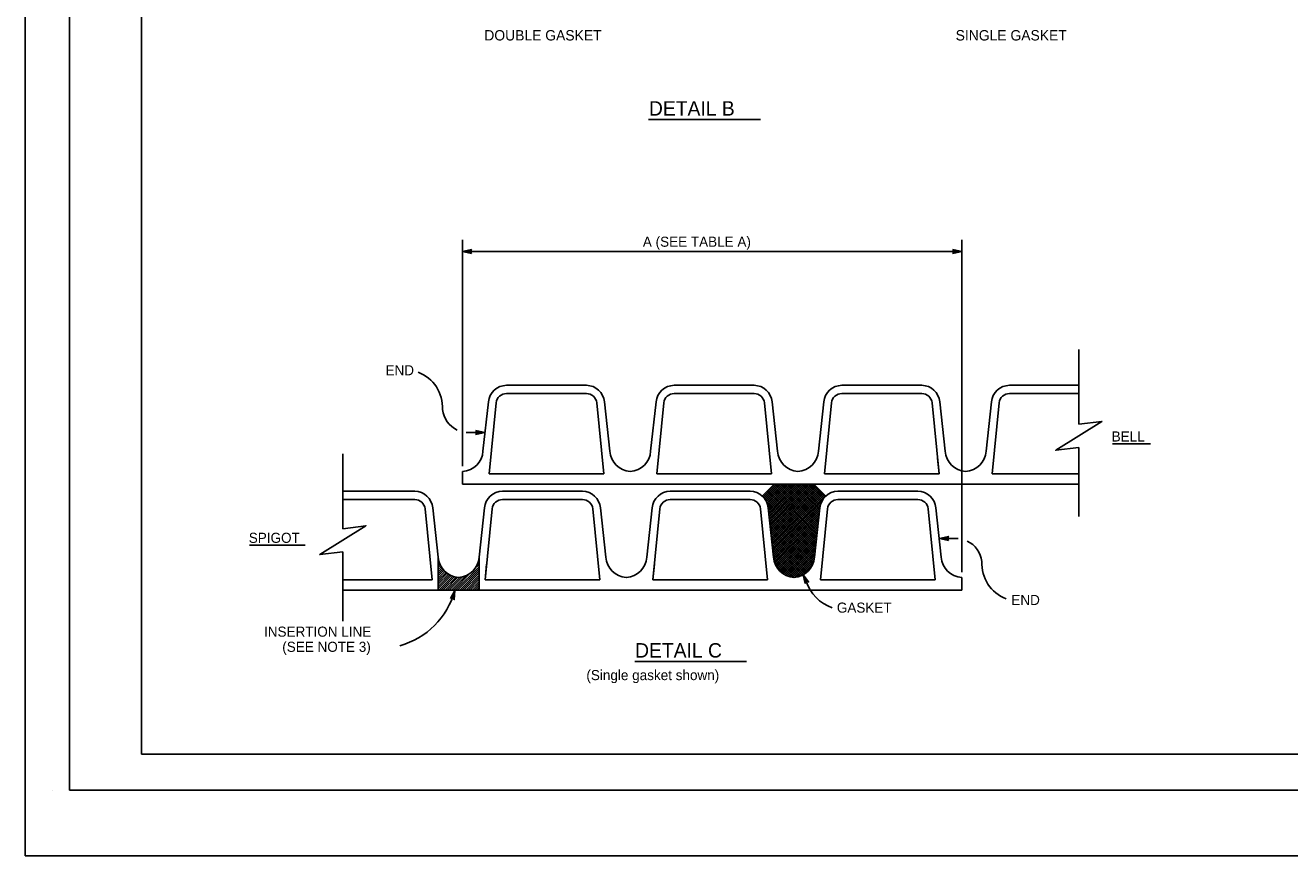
# Model space of a CAD drawing. Extents: x -894 to 866, y -476 to 714.
# Drawn here: x -894 to -18, y -476 to 99 of the extents above; entities that cross this region are included whole.
import ezdxf

# ---------------------------------------------------------------- set-up
doc = ezdxf.new("R2010")
doc.units = 0
for name, color, linetype in [('10 Sheet Format', 7, 'Continuous'), ('56 Stage 3 Anno', 7, 'Continuous'), ('57 Undefined', 7, 'Continuous'), ('60 Nongeo Data', 7, 'Continuous')]:
    doc.layers.add(name, color=color, linetype=linetype)

msp = doc.modelspace()

# ---------------------------------------------------------------- linework, layer by layer
at = {"layer": '10 Sheet Format'}
for p, q in [((-863.43, 668.96), (-863.43, -431.04)), ((-813.45, 643.96), (-813.45, -406.04)), ((-813.45, -406.04), (-438.24, -406.04)), ((-438.75, -406.04), (199.07, -406.04)), ((-875.42, -431.05), (-875.42, -431.05)), ((-863.43, -431.04), (836.58, -431.04))]:
    msp.add_line(p, q, dxfattribs=at)
for points in [[(-894.04, 713.56), (865.96, 713.56), (865.96, -476.44), (-894.04, -476.44)], [(-863.43, -431.04), (836.58, -431.04), (836.58, 668.96), (-863.43, 668.96)]]:
    msp.add_lwpolyline(points, close=True, dxfattribs=at)
at = {"layer": '56 Stage 3 Anno'}
for p, q in [((-245.01, -57.56), (-590.92, -57.56)), ((-590.92, -57.56), (-590.92, -57.56)), ((-584.85, -56.22), (-584.85, -56.22)), ((-584.85, -58.92), (-584.85, -58.92)), ((-251.09, -56.21), (-251.09, -56.21)), ((-251.09, -58.91), (-251.09, -58.91)), ((-245.01, -57.56), (-245.01, -57.56)), ((-163.81, -177.34), (-163.81, -125.45)), ((-586.8, -182.98), (-575.64, -182.98)), ((-581.71, -181.62), (-581.71, -181.62)), ((-575.64, -182.98), (-575.64, -182.98)), ((-581.71, -184.32), (-581.71, -184.32)), ((-673.94, -249.71), (-673.94, -197.82)), ((-163.81, -241.36), (-163.81, -193.34)), ((-249.14, -256.43), (-260.3, -256.43)), ((-260.3, -256.43), (-260.3, -256.43)), ((-254.22, -255.09), (-254.22, -255.09)), ((-254.22, -257.79), (-254.22, -257.79)), ((-673.94, -313.73), (-673.94, -265.71)), ((-352.85, -286), (-354.84, -281.61)), ((-354.84, -281.61), (-354.84, -281.61)), ((-353.57, -287.7), (-353.57, -287.7)), ((-351.11, -286.59), (-351.11, -286.59)), ((-596.38, -292.64), (-596.38, -292.64)), ((-599.31, -298.13), (-599.31, -298.13)), ((-596.7, -298.85), (-596.7, -298.85))]:
    msp.add_line(p, q, dxfattribs=at)
for points in [[(-584.85, -58.92), (-590.92, -57.56), (-584.85, -56.22), (-585.06, -56.57), (-589.51, -57.56), (-585.06, -58.56), (-585.28, -58.2), (-588.12, -57.56), (-585.28, -56.93), (-585.5, -57.29), (-586.73, -57.57), (-585.49, -57.84), (-585.66, -57.56), (-584.85, -56.22), (-585.66, -57.56)], [(-251.09, -56.21), (-245.01, -57.56), (-251.09, -58.91), (-250.87, -58.55), (-246.42, -57.57), (-250.87, -56.57), (-250.66, -56.92), (-247.81, -57.56), (-250.66, -58.19), (-250.44, -57.83), (-249.21, -57.56), (-250.44, -57.28), (-250.28, -57.56), (-251.09, -58.91), (-250.28, -57.56)], [(-581.71, -181.62), (-575.64, -182.98), (-581.71, -184.32), (-581.5, -183.96), (-577.05, -182.98), (-581.5, -181.98), (-581.28, -182.34), (-578.44, -182.98), (-581.28, -183.61), (-581.07, -183.25), (-579.84, -182.97), (-581.07, -182.7), (-580.9, -182.98), (-581.71, -184.32), (-580.9, -182.98)], [(-254.22, -257.79), (-260.3, -256.43), (-254.22, -255.09), (-254.44, -255.45), (-258.89, -256.43), (-254.44, -257.43), (-254.65, -257.07), (-257.5, -256.44), (-254.65, -255.81), (-254.87, -256.16), (-256.1, -256.44), (-254.87, -256.71), (-255.03, -256.43), (-254.22, -255.09), (-255.03, -256.43)], [(-353.57, -287.7), (-354.84, -281.61), (-351.11, -286.59), (-351.53, -286.54), (-354.25, -282.89), (-353.33, -287.36), (-353.09, -287.01), (-353.69, -284.16), (-351.94, -286.49), (-352.36, -286.44), (-353.11, -285.43), (-352.86, -286.67), (-352.67, -286.4), (-351.11, -286.59), (-352.67, -286.4)], [(-599.31, -298.13), (-596.38, -292.64), (-596.7, -298.85), (-596.99, -298.55), (-596.75, -294), (-598.9, -298.02), (-598.5, -297.91), (-597.12, -295.33), (-597.28, -298.24), (-597.57, -297.94), (-597.5, -296.68), (-598.1, -297.8), (-597.78, -297.71), (-596.7, -298.85), (-597.78, -297.71)]]:
    msp.add_lwpolyline(points, close=True, dxfattribs=at)
for points in [[(-163.81, -177.34), (-147.81, -175.34), (-179.81, -195.34), (-163.81, -193.34)], [(-673.94, -249.71), (-657.94, -247.71), (-689.94, -267.71), (-673.94, -265.71)]]:
    msp.add_lwpolyline(points, dxfattribs=at)
for centre, radius, start, end in [((-631.13, -165.68), 26.23, 356.94203, 68.99678), ((-587.03, -164.93), 18.04, 186.83846, 245.22703), ((-587.03, -164.93), 18.04, 265.60452, 270.72804), ((-248.91, -274.56), 18.04, 85.08393, 90.72804), ((-248.91, -274.56), 18.04, 6.83846, 64.45133), ((-204.8, -273.81), 26.23, 176.94203, 248.99678), ((-325.34, -277.23), 28.88, 197.68547, 251.10098), ((-649.38, -277.94), 55.01, 285.78981, 344.50018)]:
    msp.add_arc(centre, radius, start, end, dxfattribs=at)
at = {"layer": '57 Undefined'}
for p, q in [((-462.01, 34.01), (-384.54, 34.01)), ((-590.92, -206.41), (-590.92, -49.46)), ((-245.01, -279.87), (-245.01, -49.46)), ((-140.46, -190.91), (-114.06, -190.91)), ((-738.56, -261.18), (-700.07, -261.18)), ((-471.63, -341.73), (-394.15, -341.73))]:
    msp.add_line(p, q, dxfattribs=at)
at = {"layer": '60 Nongeo Data'}
for p, q in [((-560.48, -150.28), (-512.41, -150.28)), ((-560.48, -150.28), (-505.14, -150.28)), ((-508.27, -156.02), (-560.48, -156.02)), ((-505.14, -156.02), (-560.48, -156.02)), ((-388.92, -150.28), (-444.26, -150.28)), ((-444.26, -156.02), (-388.92, -156.02)), ((-441.14, -156.02), (-388.92, -156.02)), ((-388.92, -150.28), (-436.99, -150.28)), ((-272.7, -150.28), (-328.04, -150.28)), ((-328.04, -156.02), (-272.7, -156.02)), ((-211.83, -150.28), (-163.81, -150.28)), ((-211.83, -150.28), (-164.28, -150.28)), ((-163.81, -156.02), (-211.83, -156.02)), ((-576.81, -195.9), (-573.1, -161.8)), ((-572.6, -211.64), (-567.67, -162.43)), ((-493.03, -211.64), (-497.96, -162.43)), ((-488.81, -195.9), (-492.52, -161.8)), ((-460.59, -195.9), (-456.88, -161.8)), ((-456.38, -211.64), (-451.45, -162.43)), ((-376.81, -211.64), (-381.74, -162.43)), ((-372.6, -195.9), (-376.3, -161.8)), ((-344.37, -195.9), (-340.66, -161.8)), ((-340.16, -211.64), (-335.23, -162.43)), ((-260.59, -211.64), (-265.52, -162.43)), ((-256.38, -195.9), (-260.08, -161.8)), ((-228.15, -195.9), (-224.44, -161.8)), ((-223.94, -211.64), (-219.01, -162.43)), ((-260.59, -211.64), (-261.68, -200.77)), ((-590.92, -210.01), (-590.92, -218.84)), ((-590.92, -218.84), (-474.7, -218.84)), ((-572.6, -211.64), (-493.03, -211.64)), ((-163.81, -218.84), (-474.7, -218.84)), ((-376.81, -211.64), (-456.38, -211.64)), ((-383.2, -227.12), (-374.94, -218.87)), ((-382.57, -227.74), (-373.67, -218.84)), ((-381.89, -228.51), (-372.22, -218.84)), ((-381.27, -229.34), (-370.76, -218.84)), ((-380.7, -230.23), (-369.31, -218.84)), ((-380.2, -231.19), (-367.85, -218.84)), ((-379.77, -232.21), (-366.4, -218.84)), ((-379.43, -233.32), (-364.95, -218.84)), ((-379.17, -234.52), (-363.49, -218.84)), ((-379, -235.8), (-362.04, -218.84)), ((-378.85, -237.11), (-360.58, -218.84)), ((-378.71, -238.42), (-359.13, -218.84)), ((-378.57, -239.74), (-357.67, -218.84)), ((-378.43, -241.05), (-356.22, -218.84)), ((-378.28, -242.36), (-354.76, -218.84)), ((-378.14, -243.67), (-353.31, -218.84)), ((-378, -244.98), (-351.86, -218.84)), ((-377.85, -246.29), (-350.4, -218.84)), ((-377.71, -247.61), (-348.95, -218.84)), ((-377.57, -248.92), (-347.52, -218.87)), ((-374.86, -218.78), (-344.88, -248.76)), ((-373.35, -218.84), (-344.74, -247.45)), ((-371.89, -218.84), (-344.6, -246.14)), ((-370.44, -218.84), (-344.45, -244.83)), ((-368.99, -218.84), (-344.31, -243.52)), ((-367.53, -218.84), (-344.17, -242.2)), ((-366.08, -218.84), (-344.03, -240.89)), ((-364.62, -218.84), (-343.88, -239.58)), ((-363.17, -218.84), (-343.74, -238.27)), ((-361.71, -218.84), (-343.6, -236.96)), ((-360.26, -218.84), (-343.45, -235.64)), ((-358.8, -218.84), (-343.28, -234.37)), ((-357.35, -218.84), (-343.01, -233.18)), ((-355.89, -218.84), (-342.64, -232.09)), ((-354.44, -218.84), (-342.21, -231.08)), ((-352.99, -218.84), (-341.7, -230.13)), ((-351.53, -218.84), (-341.13, -229.24)), ((-350.08, -218.84), (-340.5, -228.42)), ((-348.62, -218.84), (-339.81, -227.66)), ((-339.27, -227.12), (-347.49, -218.9)), ((-260.59, -211.64), (-340.16, -211.64)), ((-223.94, -211.64), (-163.81, -211.64)), ((-673.94, -223.73), (-631.39, -223.73)), ((-672.63, -223.73), (-624.11, -223.73)), ((-563.24, -223.73), (-515.17, -223.73)), ((-556.01, -223.73), (-507.89, -223.73)), ((-447.02, -223.73), (-398.95, -223.73)), ((-447.02, -223.73), (-391.67, -223.73)), ((-439.79, -223.73), (-391.67, -223.73)), ((-382.86, -226.78), (-346.45, -263.19)), ((-382.13, -226.06), (-346.31, -261.88)), ((-381.4, -225.33), (-346.17, -260.57)), ((-380.68, -224.6), (-346.02, -259.26)), ((-379.95, -223.88), (-345.88, -257.95)), ((-379.22, -223.15), (-345.74, -256.63)), ((-378.5, -222.42), (-345.59, -255.32)), ((-377.77, -221.69), (-345.45, -254.01)), ((-377.43, -250.23), (-346.8, -219.6)), ((-377.28, -251.54), (-346.07, -220.33)), ((-377.14, -252.85), (-345.34, -221.05)), ((-377.04, -220.97), (-345.31, -252.7)), ((-377, -254.17), (-344.61, -221.78)), ((-376.86, -255.48), (-343.89, -222.51)), ((-376.71, -256.79), (-343.16, -223.23)), ((-376.57, -258.1), (-342.43, -223.96)), ((-376.43, -259.41), (-341.7, -224.69)), ((-376.31, -220.24), (-345.17, -251.39)), ((-376.29, -260.72), (-340.98, -225.42)), ((-376.14, -262.04), (-340.25, -226.14)), ((-376, -263.35), (-339.52, -226.87)), ((-375.59, -219.51), (-345.02, -250.07)), ((-330.8, -223.73), (-282.73, -223.73)), ((-330.8, -223.73), (-275.45, -223.73)), ((-624.11, -229.47), (-673.94, -229.47)), ((-612, -285.1), (-616.93, -235.89)), ((-607.79, -269.36), (-611.49, -235.25)), ((-579.56, -269.36), (-575.85, -235.25)), ((-575.35, -285.1), (-570.42, -235.89)), ((-511.02, -229.47), (-563.24, -229.47)), ((-507.89, -229.47), (-560.16, -229.47)), ((-495.78, -285.1), (-500.71, -235.89)), ((-491.57, -269.36), (-495.27, -235.25)), ((-463.34, -269.36), (-459.63, -235.25)), ((-459.13, -285.1), (-454.2, -235.89)), ((-394.8, -229.47), (-447.02, -229.47)), ((-391.67, -229.47), (-447.02, -229.47)), ((-391.67, -229.47), (-443.94, -229.47)), ((-379.56, -285.1), (-384.49, -235.89)), ((-379.56, -285.1), (-384.49, -235.89)), ((-380.51, -230.59), (-346.59, -264.5)), ((-379.5, -233.05), (-346.74, -265.82)), ((-379.11, -234.9), (-346.88, -267.13)), ((-375.35, -269.36), (-379.06, -235.25)), ((-375.35, -269.36), (-379.06, -235.25)), ((-378.91, -236.55), (-347.02, -268.44)), ((-375.86, -264.66), (-342.14, -230.94)), ((-375.71, -265.97), (-343.04, -233.3)), ((-375.57, -267.28), (-343.39, -235.1)), ((-347.12, -269.36), (-343.41, -235.25)), ((-342.91, -285.1), (-337.98, -235.89)), ((-278.58, -229.47), (-330.8, -229.47)), ((-275.45, -229.47), (-330.8, -229.47)), ((-263.34, -285.1), (-268.27, -235.89)), ((-259.13, -269.36), (-262.84, -235.25)), ((-378.74, -238.18), (-347.15, -269.76)), ((-378.56, -239.81), (-347.32, -271.05)), ((-378.38, -241.44), (-347.58, -272.25)), ((-378.2, -243.07), (-347.91, -273.37)), ((-378.03, -244.71), (-348.32, -274.41)), ((-375.43, -268.6), (-343.57, -236.74)), ((-375.29, -269.91), (-343.75, -238.37)), ((-375.12, -271.19), (-343.93, -240)), ((-374.85, -272.38), (-344.11, -241.64)), ((-374.51, -273.49), (-344.28, -243.27)), ((-374.09, -274.53), (-344.46, -244.9)), ((-377.85, -246.34), (-348.79, -275.4)), ((-377.67, -247.97), (-349.31, -276.33)), ((-377.5, -249.6), (-349.89, -277.2)), ((-377.32, -251.23), (-350.53, -278.02)), ((-377.14, -252.87), (-351.21, -278.79)), ((-373.62, -275.51), (-344.64, -246.53)), ((-373.08, -276.43), (-344.82, -248.16)), ((-372.5, -277.3), (-344.99, -249.8)), ((-371.86, -278.11), (-345.17, -251.43)), ((-371.17, -278.88), (-345.35, -253.06)), ((-376.96, -254.5), (-351.95, -279.51)), ((-376.79, -256.13), (-352.73, -280.19)), ((-376.61, -257.76), (-353.56, -280.81)), ((-376.43, -259.39), (-354.45, -281.37)), ((-376.25, -261.03), (-355.39, -281.89)), ((-376.08, -262.66), (-356.39, -282.34)), ((-370.43, -279.6), (-345.53, -254.69)), ((-369.64, -280.26), (-345.7, -256.32)), ((-368.8, -280.88), (-345.88, -257.96)), ((-367.91, -281.44), (-346.06, -259.59)), ((-366.96, -281.95), (-346.24, -261.22)), ((-365.96, -282.4), (-346.41, -262.85)), ((-607.79, -269.36), (-607.79, -292.3)), ((-607.79, -270.81), (-607.65, -270.68)), ((-579.97, -272.09), (-579.56, -271.68)), ((-579.65, -270.31), (-579.56, -270.23)), ((-579.56, -269.36), (-579.56, -292.3)), ((-375.9, -264.29), (-357.45, -282.74)), ((-375.72, -265.92), (-358.58, -283.06)), ((-375.54, -267.55), (-359.79, -283.3)), ((-375.37, -269.19), (-361.09, -283.46)), ((-375.18, -270.83), (-362.71, -283.3)), ((-364.89, -282.78), (-346.59, -264.48)), ((-363.75, -283.09), (-346.77, -266.12)), ((-362.52, -283.33), (-346.95, -267.75)), ((-361.21, -283.47), (-347.12, -269.38)), ((-359.55, -283.26), (-347.32, -271.03)), ((-607.79, -272.27), (-607.42, -271.9)), ((-607.79, -273.72), (-607.1, -273.04)), ((-607.79, -275.18), (-606.72, -274.11)), ((-607.79, -276.63), (-606.27, -275.11)), ((-607.79, -278.09), (-605.76, -276.06)), ((-607.79, -279.54), (-605.19, -276.95)), ((-607.79, -281), (-604.58, -277.79)), ((-607.79, -282.45), (-603.91, -278.57)), ((-607.79, -283.91), (-603.19, -279.31)), ((-607.79, -285.36), (-602.42, -280)), ((-597.27, -292.3), (-585.17, -280.19)), ((-595.81, -292.3), (-579.56, -276.04)), ((-594.36, -292.3), (-579.56, -277.5)), ((-592.91, -292.3), (-579.56, -278.95)), ((-591.45, -292.3), (-579.56, -280.41)), ((-582.81, -277.84), (-579.56, -274.59)), ((-580.69, -274.27), (-579.56, -273.13)), ((-575.35, -285.1), (-574.26, -274.23)), ((-459.13, -285.1), (-458.04, -274.23)), ((-374.77, -272.69), (-364.59, -282.87)), ((-373.83, -275.08), (-366.97, -281.94)), ((-357.63, -282.8), (-347.78, -272.95)), ((-355.14, -281.76), (-348.8, -275.42)), ((-673.94, -285.1), (-612, -285.1)), ((-607.79, -286.81), (-601.6, -280.63)), ((-607.79, -288.27), (-600.73, -281.22)), ((-607.79, -289.72), (-599.81, -281.75)), ((-607.79, -291.18), (-598.83, -282.22)), ((-607.45, -292.3), (-597.79, -282.63)), ((-606, -292.3), (-596.68, -282.98)), ((-604.54, -292.3), (-595.49, -283.25)), ((-603.09, -292.3), (-594.22, -283.43)), ((-601.63, -292.3), (-592.72, -283.38)), ((-600.18, -292.3), (-590.93, -283.05)), ((-598.72, -292.3), (-588.75, -282.32)), ((-590, -292.3), (-579.56, -281.86)), ((-588.54, -292.3), (-579.56, -283.32)), ((-587.09, -292.3), (-579.56, -284.77)), ((-585.63, -292.3), (-579.56, -286.22)), ((-584.18, -292.3), (-579.56, -287.68)), ((-582.72, -292.3), (-579.56, -289.13)), ((-575.35, -285.1), (-495.78, -285.1)), ((-459.13, -285.1), (-379.56, -285.1)), ((-459.13, -285.1), (-379.56, -285.1)), ((-342.91, -285.1), (-263.34, -285.1)), ((-245.01, -283.47), (-245.01, -292.3)), ((-673.94, -292.3), (-477.45, -292.3)), ((-581.27, -292.3), (-579.56, -290.59)), ((-579.82, -292.3), (-579.56, -292.04)), ((-477.45, -292.3), (-361.23, -292.3)), ((-462.74, -292.3), (-245.01, -292.3))]:
    msp.add_line(p, q, dxfattribs=at)
for centre, major_axis, start_param, end_param in [((-560.18, -163.21), (-12.99, 0), 4.735407, 6.17345), ((-560.48, -163.22), (-7.23, 0), 4.712389, 6.17345), ((-505.44, -163.21), (-12.99, 0), 3.251328, 4.689371), ((-505.14, -163.22), (-7.23, 0), 3.251328, 4.712389), ((-443.97, -163.21), (-12.99, 0), 4.735407, 6.17345), ((-444.26, -163.22), (-7.23, 0), 4.712389, 6.17345), ((-389.22, -163.21), (-12.99, 0), 3.251328, 4.689371), ((-388.92, -163.22), (-7.23, 0), 3.251328, 4.712389), ((-327.75, -163.21), (-12.99, 0), 4.735407, 6.17345), ((-328.04, -163.22), (-7.23, 0), 4.712389, 6.17345), ((-273, -163.21), (-12.99, 0), 3.251328, 4.689371), ((-272.7, -163.22), (-7.23, 0), 3.251328, 4.712389), ((-211.53, -163.21), (-12.99, 0), 4.735407, 6.17345), ((-211.83, -163.22), (-7.23, 0), 4.712389, 6.17345), ((-591.84, -195.04), (15.06, 0), 4.773615, 6.225745), ((-473.78, -195.04), (-15.06, 0), 0.05744, 1.50957), ((-475.62, -195.04), (15.06, 0), 4.773615, 6.225745), ((-357.56, -195.04), (-15.06, 0), 0.05744, 1.50957), ((-359.4, -195.04), (15.06, 0), 4.773615, 6.225745), ((-241.34, -195.04), (-15.06, 0), 0.05744, 1.50957), ((-243.18, -195.04), (15.06, 0), 4.773615, 6.225745), ((-624.41, -236.67), (-12.99, 0), 3.251328, 4.689371), ((-562.94, -236.67), (-12.99, 0), 4.735407, 6.17345), ((-508.19, -236.67), (-12.99, 0), 3.251328, 4.689371), ((-446.72, -236.67), (-12.99, 0), 4.735407, 6.17345), ((-391.97, -236.67), (-12.99, 0), 3.251328, 4.689371), ((-391.97, -236.67), (-12.99, 0), 3.251328, 4.689371), ((-330.5, -236.67), (-12.99, 0), 4.735407, 6.17345), ((-275.75, -236.67), (-12.99, 0), 3.251328, 4.689371), ((-624.11, -236.67), (-7.23, 0), 3.251328, 4.712389), ((-563.24, -236.67), (-7.23, 0), 4.712389, 6.17345), ((-507.89, -236.67), (-7.23, 0), 3.251328, 4.712389), ((-447.02, -236.67), (-7.23, 0), 4.712389, 6.17345), ((-391.67, -236.67), (-7.23, 0), 3.251328, 4.712389), ((-391.67, -236.67), (-7.23, 0), 3.251328, 4.712389), ((-330.8, -236.67), (-7.23, 0), 4.712389, 6.17345), ((-275.45, -236.67), (-7.23, 0), 3.251328, 4.712389), ((-592.75, -268.5), (-15.06, 0), 0.05744, 1.50957), ((-594.59, -268.5), (15.06, 0), 4.773615, 6.225745), ((-476.53, -268.5), (-15.06, 0), 0.05744, 1.50957), ((-478.37, -268.5), (15.06, 0), 4.773615, 6.225745), ((-360.31, -268.5), (-15.06, 0), 0.05744, 1.50957), ((-360.31, -268.5), (-15.06, 0), 0.05744, 1.50957), ((-362.16, -268.5), (15.06, 0), 4.773615, 6.225745), ((-244.09, -268.5), (-15.06, 0), 0.05744, 1.50957)]:
    msp.add_ellipse(centre, major_axis=major_axis, ratio=0.996016, start_param=start_param, end_param=end_param, dxfattribs=at)

# ---------------------------------------------------------------- texts
at = {"layer": '56 Stage 3 Anno'}
for s, p in [('INSERTION LINE', (-728.59, -324.59)), ('(SEE NOTE 3)', (-715.93, -335.09))]:
    msp.add_text(s, height=7, dxfattribs=at).set_placement(p)
at = {"layer": '57 Undefined'}
for s, height, p in [('DOUBLE GASKET', 7.1993, (-575.91, 88.76)), ('SINGLE GASKET', 7.1993, (-249.2, 88.76)), ('DETAIL B', 10, (-461.78, 36.69)), ('A (SEE TABLE A)', 7, (-466.01, -54.25)), ('END', 7, (-644.37, -143.36)), ('BELL', 7, (-141.04, -189.26)), ('SPIGOT', 7, (-739.14, -259.53)), ('END', 7, (-210.59, -302.61)), ('GASKET', 7, (-331.53, -307.93)), ('DETAIL C', 10, (-471.38, -339.05)), ('(Single gasket shown)', 7, (-505.15, -354.7))]:
    msp.add_text(s, height=height, dxfattribs=at).set_placement(p)

doc.saveas('drawing.dxf')
